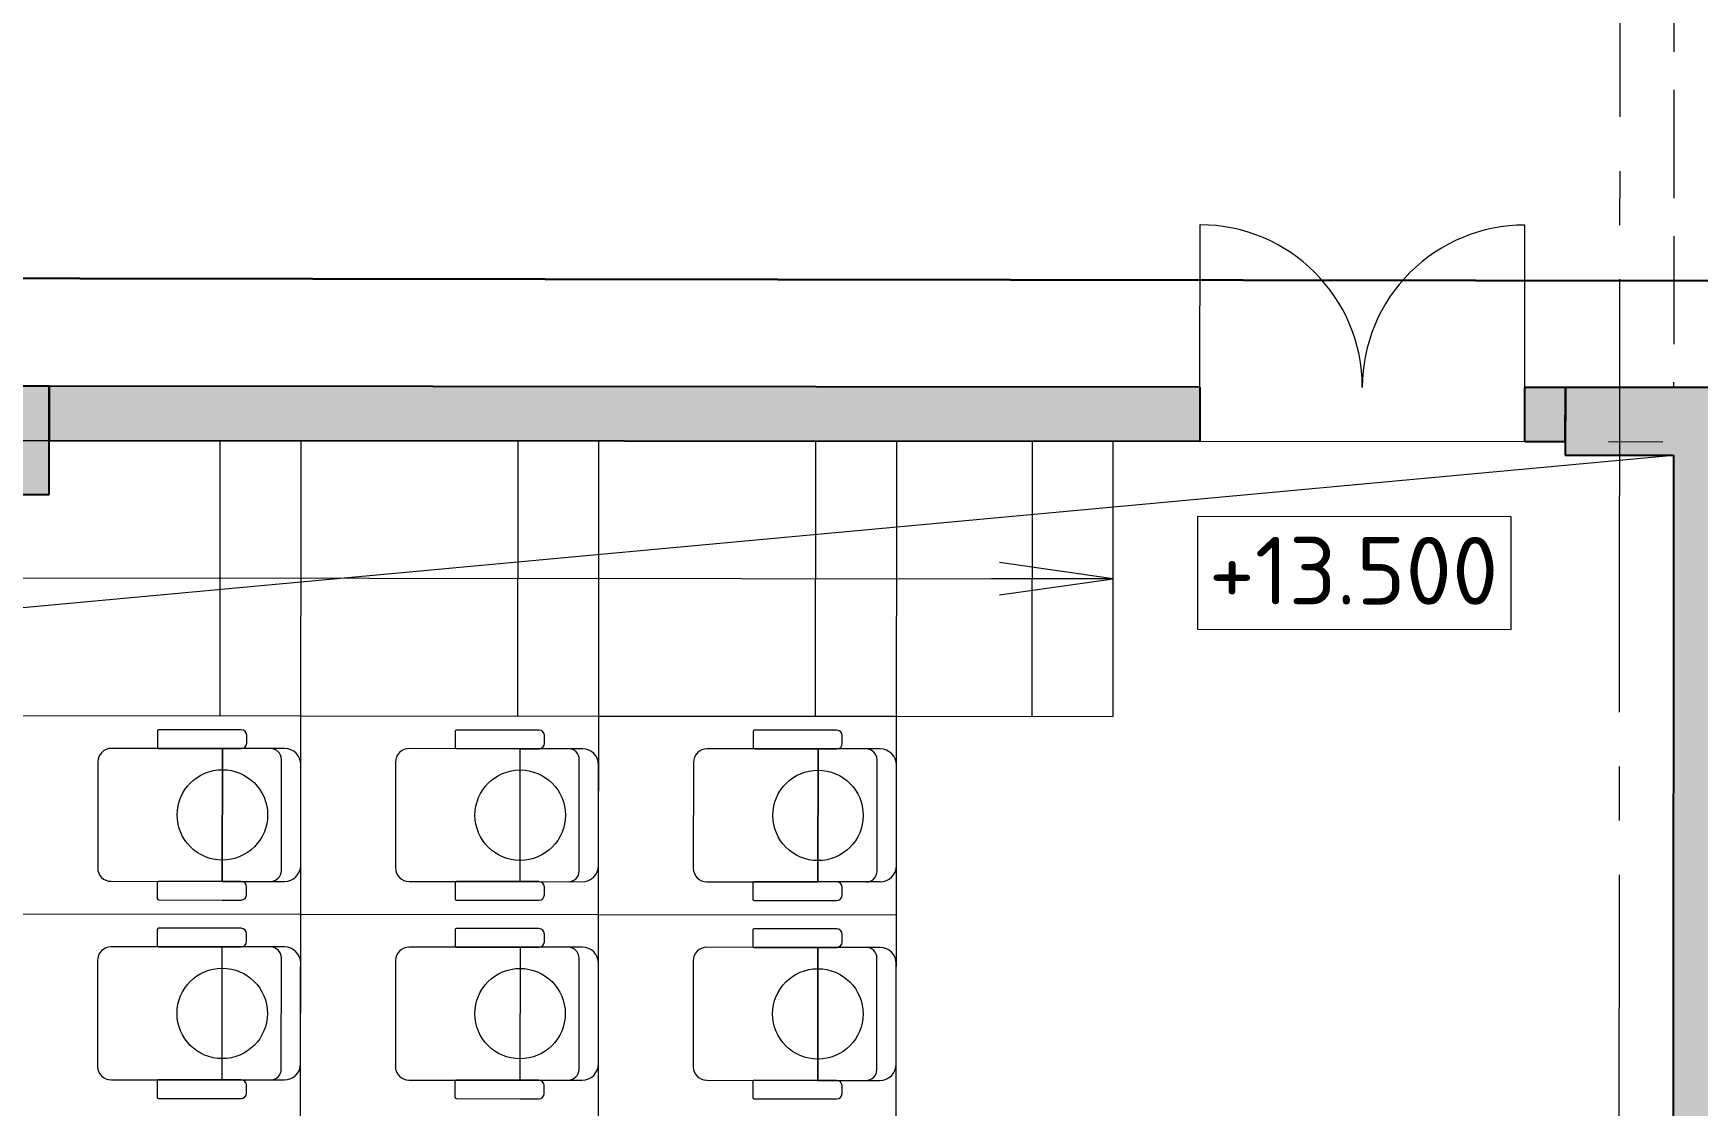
# Model space of a CAD drawing. Header units: millimetres. Extents: x 1949 to 134543, y 1145 to 48705.
# Drawn here: x 115296 to 118370, y 27234 to 29215 of the extents above; entities that cross this region are included whole.
import ezdxf

# ---------------------------------------------------------------- set-up
doc = ezdxf.new("R2010")
doc.units = ezdxf.units.MM
doc.linetypes.add('LTYPE_2', pattern=[270, 200, -70])
doc.linetypes.add('LTYPE_5', pattern=[1100, 800, -100, 100, -100])
for name, color, linetype, lineweight, true_color in [('STANDARD', 18, 'Continuous', 25, 0x000000), ('Горизонтали--LBL', 52, 'Continuous', 5, 0xb3b300), ('Общий01', 18, 'Continuous', 13, 0x000000), ('Общий03', 18, 'Continuous', 25, 0x000000), ('Стена', 18, 'Continuous', 50, 0x000000)]:
    doc.layers.add(name, color=color, linetype=linetype, lineweight=lineweight, true_color=true_color)
doc.layers.add('АГПТ', color=7, linetype='Continuous')
doc.layers.add('Оси', color=30, linetype='LTYPE_5', lineweight=9)
doc.styles.add('ISOCPEUR', font='isocpeur.ttf')

msp = doc.modelspace()

# ---------------------------------------------------------------- hatches: boundary and pattern name
at = {"layer": 'Общий01', "linetype": 'Continuous', "lineweight": 5}
for points in [[(115125.5, 28363.2), (115325.5, 28363.1), (115325.6, 28563.1), (115125.6, 28563.2)], [(118325.5, 28435.7), (118324.5, 27185.7), (118449.5, 27185.6), (118450.5, 28435.6)]]:
    msp.add_hatch(color=252, dxfattribs=at).paths.add_polyline_path(points)
h = msp.add_hatch(color=252, dxfattribs=at)
h.paths.add_polyline_path([(120150.6, 28559.3), (119463.1, 28559.8), (119463, 28434.8), (120150.5, 28434.3)])
h.paths.add_polyline_path([(118763, 28435.4), (118763.1, 28560.4), (118125.6, 28560.9), (118125.5, 28435.9)])
h.paths.add_polyline_path([(121325.6, 28558.3), (120700.6, 28558.8), (120700.5, 28433.8), (121325.5, 28433.3)])
at = {"layer": 'Стена', "linetype": 'Continuous', "lineweight": 5}
h = msp.add_hatch(color=252, dxfattribs=at)
h.paths.add_polyline_path([(118125.5, 28460.9), (118125.6, 28560.9), (118050.6, 28560.9), (118050.5, 28460.9)])
h.paths.add_polyline_path([(115325.5, 28463.1), (117450.5, 28461.4), (117450.6, 28561.4), (115325.6, 28563.1)])

# ---------------------------------------------------------------- linework, layer by layer
at = {"layer": 'STANDARD', "color": 252, "linetype": 'LTYPE_2', "lineweight": 5}
msp.add_line((118327.1, 30460.7), (118325.6, 28560.7), dxfattribs=at)
at = {"layer": 'STANDARD', "color": 252, "linetype": 'Continuous', "lineweight": 5}
msp.add_line((110329.2, 27697.7), (118325.5, 28435.7), dxfattribs=at)
for centre in [(115645.4, 27771.2), (116195.4, 27770.7), (116745.4, 27770.3), (115645.1, 27404.5), (116195.1, 27404.1), (116745.1, 27403.6)]:
    msp.add_circle(centre, 83.5, dxfattribs=at)
at = {"layer": 'АГПТ', "color": 6, "lineweight": 30}
msp.add_lwpolyline([(119704.6, 22916.4), (119704.5, 22803.7), (121392.5, 22802.4), (121397.2, 28753.7), (114092.7, 28764.1), (114100.2, 38234.9), (112634.3, 38234.9), (112634.5, 38465.2)], dxfattribs=at)
at = {"layer": 'Горизонтали--LBL', "color": 252, "linetype": 'Continuous', "lineweight": 5}
for p, q in [((115525.4, 27925.9), (115525.4, 27896.6)), ((115680.3, 27928.3), (115527.9, 27928.4)), ((115690.3, 27903.9), (115690.3, 27918.3)), ((116075.4, 27925.5), (116075.4, 27896.1)), ((116230.3, 27927.9), (116077.9, 27928)), ((116240.3, 27903.5), (116240.3, 27917.9)), ((116625.4, 27925.1), (116625.4, 27895.7)), ((116780.3, 27927.5), (116627.9, 27927.6)), ((116790.3, 27903.1), (116790.3, 27917.4)), ((115645.5, 27894), (115440.3, 27894.1)), ((115527.9, 27894.1), (115680.3, 27893.9)), ((115645.3, 27648.3), (115645.5, 27894)), ((115645.5, 27894), (115645.3, 27648.3)), ((115645.5, 27894), (115680.3, 27893.9)), ((115760.3, 27893.9), (115645.5, 27894)), ((116195.5, 27893.5), (115990.3, 27893.7)), ((116077.9, 27893.6), (116230.3, 27893.5)), ((116195.3, 27647.9), (116195.5, 27893.5)), ((116195.5, 27893.5), (116230.3, 27893.5)), ((116310.3, 27893.4), (116195.5, 27893.5)), ((116745.5, 27893.1), (116540.3, 27893.3)), ((116627.9, 27893.2), (116780.3, 27893.1)), ((116745.3, 27647.5), (116745.5, 27893.1)), ((116745.5, 27893.1), (116745.3, 27647.5)), ((116745.5, 27893.1), (116780.3, 27893.1)), ((116860.3, 27893), (116745.5, 27893.1)), ((115415.3, 27869.2), (115415.1, 27673.5)), ((115754.4, 27668.3), (115754.5, 27873.9)), ((115790.1, 27678.2), (115790.3, 27863.9)), ((115965.3, 27868.7), (115965.1, 27673.1)), ((116304.4, 27667.8), (116304.5, 27873.5)), ((116340.1, 27677.8), (116340.3, 27863.4)), ((116515.3, 27868.3), (116515.1, 27672.7)), ((116854.4, 27667.4), (116854.5, 27873)), ((116890.1, 27677.4), (116890.3, 27863)), ((115440.1, 27648.5), (115645.3, 27648.3)), ((115525.2, 27645.9), (115525.2, 27616.6)), ((115680.1, 27648.3), (115527.7, 27648.4)), ((115645.3, 27648.3), (115760.1, 27648.3)), ((115690.1, 27623.9), (115690.1, 27638.3)), ((115990.1, 27648.1), (116195.3, 27647.9)), ((116075.2, 27645.5), (116075.2, 27616.1)), ((116230.1, 27647.9), (116077.7, 27648)), ((116195.3, 27647.9), (116310.1, 27647.8)), ((116240.1, 27623.5), (116240.1, 27637.9)), ((116540.1, 27647.6), (116745.3, 27647.5)), ((116625.2, 27645.1), (116625.2, 27615.7)), ((116860.1, 27647.4), (116627.7, 27647.6)), ((116790.1, 27623.1), (116790.1, 27637.4)), ((115527.7, 27614.1), (115680.1, 27613.9)), ((115527.7, 27614.1), (115680.1, 27613.9)), ((115645.3, 27614), (115680.1, 27613.9)), ((116077.7, 27613.6), (116230.1, 27613.5)), ((116077.7, 27613.6), (116230.1, 27613.5)), ((116195.3, 27613.5), (116230.1, 27613.5)), ((116627.7, 27613.2), (116780.1, 27613.1)), ((116627.7, 27613.2), (116780.1, 27613.1)), ((116745.3, 27613.1), (116780.1, 27613.1)), ((115525.1, 27559.3), (115525.1, 27529.9)), ((115680.1, 27561.7), (115527.6, 27561.8)), ((115690, 27537.3), (115690, 27551.6)), ((116075.1, 27558.8), (116075.1, 27529.5)), ((116230.1, 27561.2), (116077.6, 27561.3)), ((116240, 27536.8), (116240, 27551.2)), ((116625.1, 27558.4), (116625.1, 27529)), ((116780.1, 27560.8), (116627.6, 27560.9)), ((116790, 27536.4), (116790, 27550.8)), ((115645.2, 27527.3), (115440, 27527.5)), ((115527.6, 27527.4), (115680, 27527.3)), ((115645, 27281.7), (115645.2, 27527.3)), ((115645.2, 27527.3), (115680, 27527.3)), ((115760, 27527.2), (115645.2, 27527.3)), ((116195.2, 27526.9), (115990, 27527)), ((116077.6, 27527), (116230, 27526.8)), ((116195.2, 27526.9), (116195, 27281.2)), ((116195.2, 27526.9), (116230, 27526.8)), ((116310, 27526.8), (116195.2, 27526.9)), ((116745.2, 27526.4), (116540, 27526.6)), ((116627.6, 27526.5), (116780, 27526.4)), ((116745, 27280.8), (116745.2, 27526.4)), ((116745.2, 27526.4), (116745, 27280.8)), ((116745.2, 27526.4), (116780, 27526.4)), ((116860, 27526.3), (116745.2, 27526.4)), ((115415, 27502.5), (115414.9, 27306.9)), ((115754.1, 27301.6), (115754.3, 27507.2)), ((115789.9, 27311.6), (115790, 27497.2)), ((115965, 27502.1), (115964.9, 27306.4)), ((116304.1, 27301.2), (116304.3, 27506.8)), ((116339.9, 27311.1), (116340, 27496.8)), ((116515, 27501.6), (116514.9, 27306)), ((116854.1, 27300.7), (116854.3, 27506.3)), ((116889.9, 27310.7), (116890, 27496.3)), ((115439.8, 27281.8), (115645, 27281.7)), ((115524.9, 27279.3), (115524.9, 27249.9)), ((115679.8, 27281.7), (115527.4, 27281.8)), ((115645, 27281.7), (115759.8, 27281.6)), ((115689.8, 27257.3), (115689.8, 27271.6)), ((115989.8, 27281.4), (116195, 27281.2)), ((116074.9, 27278.8), (116074.9, 27249.5)), ((116229.8, 27281.2), (116077.4, 27281.3)), ((116195, 27281.2), (116309.8, 27281.2)), ((116239.8, 27256.8), (116239.8, 27271.2)), ((116539.8, 27281), (116745, 27280.8)), ((116624.9, 27278.4), (116624.9, 27249)), ((116779.8, 27280.8), (116627.4, 27280.9)), ((116745, 27280.8), (116859.8, 27280.7)), ((116789.8, 27256.4), (116789.8, 27270.8)), ((115527.4, 27247.4), (115679.8, 27247.3)), ((115527.4, 27247.4), (115679.8, 27247.3)), ((115645, 27247.3), (115679.8, 27247.3)), ((116077.4, 27247), (116229.8, 27246.8)), ((116195, 27246.9), (116229.8, 27246.8)), ((116627.4, 27246.5), (116779.8, 27246.4)), ((116627.4, 27246.5), (116779.8, 27246.4)), ((116745, 27246.4), (116779.8, 27246.4))]:
    msp.add_line(p, q, dxfattribs=at)
for centre, radius, start, end in [((115527.9, 27925.9), 2.5, 89.9547, 179.9547), ((115680.3, 27918.3), 10, 359.9547, 89.9547), ((116077.9, 27925.5), 2.5, 89.9547, 179.9547), ((116230.3, 27917.9), 10, 359.9547, 89.9547), ((116627.9, 27925.1), 2.5, 89.9547, 179.9547), ((116780.3, 27917.5), 10, 359.9547, 89.9547), ((115440.3, 27869.1), 25, 89.9547, 179.9547), ((115527.9, 27896.6), 2.5, 179.9547, 269.9547), ((115680.3, 27903.9), 10, 269.9547, 359.9547), ((115734.5, 27873.9), 20, 359.9547, 89.9547), ((115760.3, 27863.9), 30, 359.9547, 89.9547), ((115990.3, 27868.7), 25, 89.9547, 179.9547), ((116077.9, 27896.1), 2.5, 179.9547, 269.9547), ((116230.3, 27903.5), 10, 269.9547, 359.9547), ((116284.5, 27873.5), 20, 359.9547, 89.9547), ((116310.3, 27863.4), 30, 359.9547, 89.9547), ((116540.3, 27868.3), 25, 89.9547, 179.9547), ((116627.9, 27895.7), 2.5, 179.9547, 269.9547), ((116780.3, 27903.1), 10, 269.9547, 359.9547), ((116834.5, 27873), 20, 359.9547, 89.9547), ((116860.3, 27863), 30, 359.9547, 89.9547), ((115440.1, 27673.5), 25, 179.9547, 269.9547), ((115734.4, 27668.3), 20, 269.9547, 359.9547), ((115760.1, 27678.3), 30, 269.9547, 359.9547), ((115990.1, 27673.1), 25, 179.9547, 269.9547), ((116284.4, 27667.8), 20, 269.9547, 359.9547), ((116310.1, 27677.8), 30, 269.9547, 359.9547), ((116540.1, 27672.6), 25, 179.9547, 269.9547), ((116834.4, 27667.4), 20, 269.9547, 359.9547), ((116860.1, 27677.4), 30, 269.9547, 359.9547), ((115527.7, 27645.9), 2.5, 89.9547, 179.9547), ((115680.1, 27638.3), 10, 359.9547, 89.9547), ((116077.7, 27645.5), 2.5, 89.9547, 179.9547), ((116230.1, 27637.9), 10, 359.9547, 89.9547), ((116627.7, 27645.1), 2.5, 89.9547, 179.9547), ((116780.1, 27637.5), 10, 359.9547, 89.9547), ((115527.7, 27616.6), 2.5, 179.9547, 269.9547), ((115680.1, 27623.9), 10, 269.9547, 359.9547), ((116077.7, 27616.1), 2.5, 179.9547, 269.9547), ((116230.1, 27623.5), 10, 269.9547, 359.9547), ((116627.7, 27615.7), 2.5, 179.9547, 269.9547), ((116780.1, 27623.1), 10, 269.9547, 359.9547), ((115527.6, 27559.3), 2.5, 89.9547, 179.9547), ((115680, 27551.7), 10, 359.9547, 89.9547), ((116077.6, 27558.8), 2.5, 89.9547, 179.9547), ((116230, 27551.2), 10, 359.9547, 89.9547), ((116627.6, 27558.4), 2.5, 89.9547, 179.9547), ((116780, 27550.8), 10, 359.9547, 89.9547), ((115440, 27502.5), 25, 89.9547, 179.9547), ((115527.6, 27529.9), 2.5, 179.9547, 269.9547), ((115680, 27537.3), 10, 269.9547, 359.9547), ((115734.3, 27507.2), 20, 359.9547, 89.9547), ((115760, 27497.2), 30, 359.9547, 89.9547), ((115990, 27502), 25, 89.9547, 179.9547), ((116077.6, 27529.5), 2.5, 179.9547, 269.9547), ((116230, 27536.8), 10, 269.9547, 359.9547), ((116284.3, 27506.8), 20, 359.9547, 89.9547), ((116310, 27496.8), 30, 359.9547, 89.9547), ((116540, 27501.6), 25, 89.9547, 179.9547), ((116627.6, 27529), 2.5, 179.9547, 269.9547), ((116780, 27536.4), 10, 269.9547, 359.9547), ((116834.3, 27506.4), 20, 359.9547, 89.9547), ((116860, 27496.3), 30, 359.9547, 89.9547), ((115439.9, 27306.8), 25, 179.9547, 269.9547), ((115734.1, 27301.6), 20, 269.9547, 359.9547), ((115759.9, 27311.6), 30, 269.9547, 359.9547), ((115989.9, 27306.4), 25, 179.9547, 269.9547), ((116284.1, 27301.2), 20, 269.9547, 359.9547), ((116309.9, 27311.2), 30, 269.9547, 359.9547), ((116539.9, 27306), 25, 179.9547, 269.9547), ((116834.1, 27300.7), 20, 269.9547, 359.9547), ((116859.9, 27310.7), 30, 269.9547, 359.9547), ((115527.4, 27279.3), 2.5, 89.9547, 179.9547), ((115679.8, 27271.7), 10, 359.9547, 89.9547), ((116077.4, 27278.8), 2.5, 89.9547, 179.9547), ((116229.8, 27271.2), 10, 359.9547, 89.9547), ((116627.4, 27278.4), 2.5, 89.9547, 179.9547), ((116779.8, 27270.8), 10, 359.9547, 89.9547), ((115527.4, 27249.9), 2.5, 179.9547, 269.9547), ((115679.8, 27257.3), 10, 269.9547, 359.9547), ((116077.4, 27249.5), 2.5, 179.9547, 269.9547), ((116229.8, 27256.8), 10, 269.9547, 359.9547), ((116627.4, 27249), 2.5, 179.9547, 269.9547), ((116779.8, 27256.4), 10, 269.9547, 359.9547)]:
    msp.add_arc(centre, radius, start, end, dxfattribs=at)
at = {"layer": 'Общий01', "color": 252, "linetype": 'LTYPE_5', "lineweight": 5}
for p, q in [((118237.1, 43060.8), (118210.6, 9560.8)), ((103005.5, 28472.8), (131050.5, 28450.7))]:
    msp.add_line(p, q, dxfattribs=at)
at = {"layer": 'Общий01', "color": 252, "linetype": 'Continuous', "lineweight": 25}
for p, q in [((115325.6, 28563.1), (115125.6, 28563.2)), ((115325.5, 28363.1), (115325.6, 28563.1)), ((118125.6, 28560.9), (118125.5, 28435.9)), ((118763.1, 28560.4), (118125.6, 28560.9)), ((118125.5, 28435.9), (118325.5, 28435.7)), ((118325.5, 28435.7), (118324.5, 27185.7)), ((115125.5, 28363.2), (115325.5, 28363.1))]:
    msp.add_line(p, q, dxfattribs=at)
at = {"layer": 'Общий03', "color": 252, "linetype": 'Continuous', "lineweight": 5}
for p, q in [((115640.8, 28462.8), (115640.4, 27954.5)), ((115787.6, 24462.7), (115790.8, 28462.7)), ((116190.8, 28462.4), (116190.4, 27954.1)), ((116337.6, 24462.3), (116340.8, 28462.3)), ((116740.8, 28462), (116740.4, 27953.6)), ((116887.6, 24461.8), (116890.8, 28461.8)), ((117140.8, 28461.6), (117140.4, 27953.3)), ((117290.4, 27953.2), (117290.8, 28461.5)), ((117290.6, 28207.4), (117080.6, 28237.5)), ((111240.6, 28212.1), (117290.6, 28207.4)), ((117290.6, 28207.4), (117065.6, 28207.5)), ((117080.5, 28177.5), (117290.6, 28207.4)), ((117290.6, 28207.4), (117290.6, 28207.4)), ((115240.4, 27954.8), (116340.4, 27953.9)), ((116340.4, 27953.9), (116890.4, 27953.5)), ((116890.4, 27953.5), (117290.4, 27953.2)), ((114690.1, 27588.6), (115790.1, 27587.7)), ((115790.1, 27587.7), (116340.1, 27587.3)), ((116340.1, 27587.3), (116890.1, 27586.8))]:
    msp.add_line(p, q, dxfattribs=at)
at = {"layer": 'Оси', "color": 252, "linetype": 'Continuous', "lineweight": 5}
for p, q in [((117446.3, 28322.6), (117446.1, 28114.3)), ((118025.5, 28322.2), (117446.3, 28322.6)), ((118025.3, 28113.8), (118025.5, 28322.2)), ((117446.1, 28114.3), (118025.3, 28113.8))]:
    msp.add_line(p, q, dxfattribs=at)
at = {"layer": 'Стена', "color": 252, "linetype": 'Continuous', "lineweight": 5}
for p, q in [((117450.6, 28561.4), (117450.9, 28861.4)), ((118050.6, 28560.9), (118050.9, 28860.9))]:
    msp.add_line(p, q, dxfattribs=at)
at = {"layer": 'Стена', "color": 252, "linetype": 'Continuous', "lineweight": 25}
for p, q in [((115325.6, 28563.1), (115325.5, 28463.1)), ((117450.6, 28561.4), (115325.6, 28563.1)), ((117450.6, 28561.4), (117450.5, 28461.4)), ((118050.5, 28460.9), (118050.6, 28560.9)), ((118125.6, 28560.9), (118050.6, 28560.9)), ((118125.5, 28460.9), (118125.6, 28560.9)), ((115325.5, 28463.1), (117450.5, 28461.4)), ((118050.5, 28460.9), (118125.5, 28460.9))]:
    msp.add_line(p, q, dxfattribs=at)
at = {"layer": 'Стена', "color": 252, "linetype": 'Continuous', "lineweight": 5}
for centre, start, end in [((117450.6, 28561.4), 359.9547, 89.9547), ((118050.6, 28560.9), 89.9547, 179.9547)]:
    msp.add_arc(centre, 300, start, end, dxfattribs=at)

# ---------------------------------------------------------------- texts
at = {"layer": 'Оси', "color": 252, "linetype": 'Continuous', "lineweight": 5, "style": 'ISOCPEUR'}
msp.add_text('+13.500', height=125, rotation=359.9547, dxfattribs=at).set_placement((117467, 28160.1))

doc.saveas('drawing.dxf')
